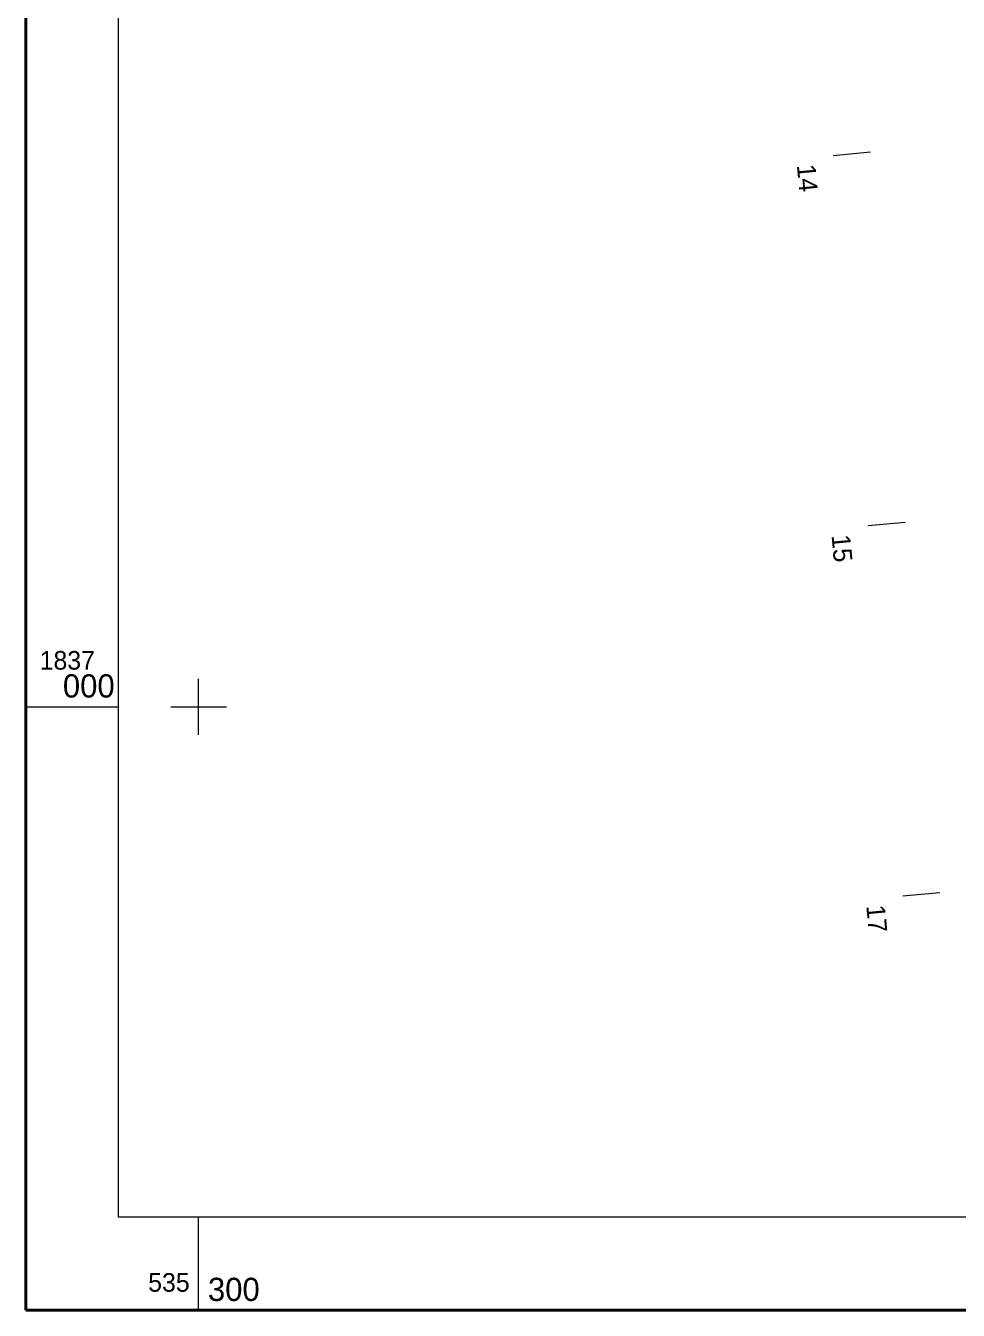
# Model space of a CAD drawing. Header units: metres. Extents: x 535281 to 535678, y 1836935 to 1837211.
# Drawn here: x 535281.4 to 535381.7, y 1836935.1 to 1837073.2 of the extents above; entities that cross this region are included whole.
import ezdxf
from ezdxf.enums import TextEntityAlignment as Align

# ---------------------------------------------------------------- set-up
doc = ezdxf.new("R2010")
doc.units = ezdxf.units.M
doc.header["$MEASUREMENT"] = 0
for name, color, linetype, lineweight in [('Level 2', 1, 'Continuous', 0), ('Level 62', 1, 'Continuous', 0), ('Level 63', 1, 'Continuous', 0)]:
    doc.layers.add(name, color=color, linetype=linetype, lineweight=lineweight)
doc.styles.add('Style-CHAR_FAST_FONT', font='CHAR_FAST_FONT.shx')

msp = doc.modelspace()

# ---------------------------------------------------------------- linework, layer by layer
at = {"layer": 'Level 2', "color": 7, "linetype": 'Continuous', "lineweight": 0}
for p, q in [((535372.26, 1837059.65), (535368.27, 1837059.27)), ((535375.99, 1837019.82), (535372.01, 1837019.45)), ((535379.72, 1836980), (535375.74, 1836979.62))]:
    msp.add_line(p, q, dxfattribs=at)
at = {"layer": 'Level 62', "color": 7, "linetype": 'Continuous', "lineweight": 0, "flags": 128}
msp.add_lwpolyline([(535291.4, 1837201.28), (535668.11, 1837201.28), (535668.11, 1836945.1), (535291.4, 1836945.1)], close=True, dxfattribs=at)
at = {"layer": 'Level 63', "color": 7, "linetype": 'Continuous', "lineweight": 0}
for p, q in [((535300, 1836997), (535300, 1837003)), ((535281.4, 1837000), (535291.4, 1837000)), ((535297, 1837000), (535303, 1837000)), ((535300, 1836935.1), (535300, 1836945.1))]:
    msp.add_line(p, q, dxfattribs=at)
at = {"layer": 'Level 63', "color": 7, "linetype": 'Continuous', "lineweight": 40, "flags": 128}
msp.add_lwpolyline([(535281.4, 1836935.1), (535281.4, 1837211.28), (535678.11, 1837211.28), (535678.11, 1836935.1)], close=True, dxfattribs=at)
at = {"layer": 'Level 63', "color": 7, "linetype": 'Continuous', "lineweight": 13, "flags": 128}
msp.add_lwpolyline([(535291.4, 1836945.1), (535291.4, 1837201.28), (535668.11, 1837201.28), (535668.11, 1836945.1)], close=True, dxfattribs=at)

# ---------------------------------------------------------------- texts
at = {"layer": 'Level 2', "color": 7, "linetype": 'Continuous', "lineweight": 0, "char_height": 2, "attachment_point": 1, "rotation": 275.356, "line_spacing_factor": 0.828316, "style": 'Style-CHAR_FAST_FONT'}
for s, insert in [('14\\P', (535366.34, 1837058.44)), ('15\\P', (535370.07, 1837018.62)), ('17\\P', (535373.81, 1836978.79))]:
    msp.add_mtext(s, dxfattribs=dict(at, insert=insert))
at = {"layer": 'Level 63', "color": 7, "linetype": 'Continuous', "lineweight": 0, "style": 'Style-CHAR_FAST_FONT'}
for s, height, p in [('1837', 2, (535282.9, 1837004)), ('000', 2.5, (535285.4, 1837001)), ('300', 2.5, (535301, 1836936.1))]:
    msp.add_text(s, height=height, dxfattribs=at).set_placement(p)
msp.add_text('535', height=2, dxfattribs=at).set_placement((535299.04, 1836937.1), align=Align.RIGHT)

doc.saveas('drawing.dxf')
